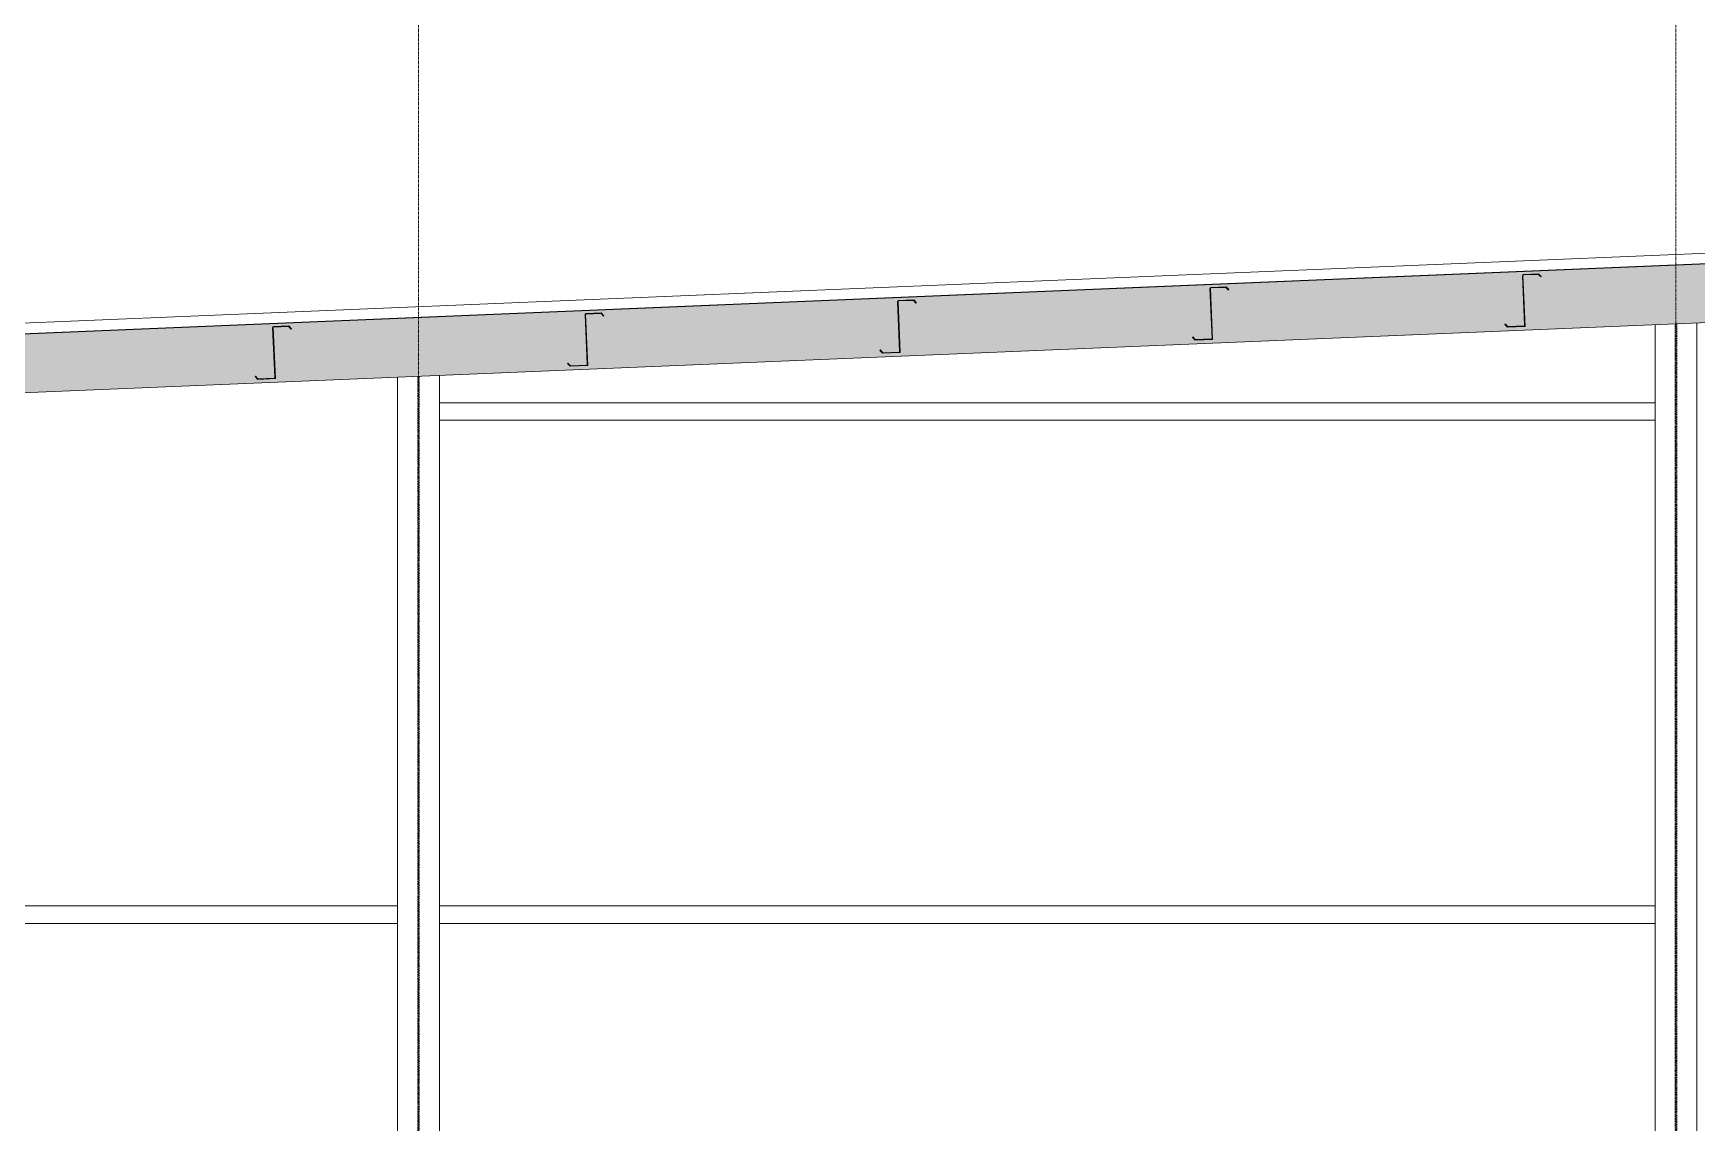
# Model space of a CAD drawing. Header units: inches. Extents: x -23565 to -21, y -324 to 853.
# Drawn here: x -8336.4 to -8017.2, y 203 to 411.9 of the extents above; entities that cross this region are included whole.
import ezdxf

# ---------------------------------------------------------------- set-up
doc = ezdxf.new("R2010")
doc.units = ezdxf.units.IN
doc.header["$MEASUREMENT"] = 0
doc.linetypes.add('Grid Line 1_2_', pattern=[0.875, 0.5, -0.125, 0.125, -0.125])
doc.linetypes.add('Hidden 1_8_', pattern=[0.1875, 0.125, -0.0625])
for name, color, linetype, lineweight in [('A-CLNG', 13, 'Continuous', 13), ('A-CLNG-PATT', 13, 'Continuous', 25), ('A-ROOF', 132, 'Continuous', 13), ('S-BEAM', 12, 'Continuous', 13), ('S-COLS', 52, 'Continuous', 13), ('S-GRID', 1, 'Continuous', 9)]:
    doc.layers.add(name, color=color, linetype=linetype, lineweight=lineweight)
pattern_1 = [(45, (-21606.148, 72.082), (-19.007, 19.007), []), (45, (-21606.148, 100.882), (-19.007, 19.007), [])]

# ---------------------------------------------------------------- blocks, each defined once
blk = doc.blocks.new('W-Wide Flange-Column - B1_F-1528733-Building Section - North_South looking West _ Fitness Center')
at = {"layer": 'S-COLS', "color": 8, "linetype": 'Hidden 1_8_', "lineweight": 9}
for p, q in [((-21867.71, 356.17), (-21867.71, 37.1)), ((-21867.4, 37.11), (-21867.4, 356.19)), ((-21867.71, 37.1), (-21867.71, 36.99)), ((-21867.71, 36.98), (-21867.71, 36.52)), ((-21867.71, 36.41), (-21867.71, 35.11)), ((-21867.4, 37), (-21867.4, 37.1)), ((-21867.4, 36.54), (-21867.4, 36.96)), ((-21867.4, 35.74), (-21867.4, 36.4)), ((-21867.4, 35.12), (-21867.4, 35.6)), ((-21867.71, 35.05), (-21867.71, 34.96)), ((-21867.71, 34.88), (-21867.71, 32.5)), ((-21867.71, 32.5), (-21867.71, 31.5)), ((-21867.4, 34.94), (-21867.4, 35.05)), ((-21867.4, 32.5), (-21867.4, 34.88)), ((-21867.4, 31.5), (-21867.4, 32.5)), ((-21867.71, 31.5), (-21867.71, 28.5)), ((-21867.4, 28.5), (-21867.4, 31.5)), ((-21867.71, 28.5), (-21867.71, 4)), ((-21867.4, 4), (-21867.4, 28.5)), ((-21867.71, 4), (-21867.71, 1)), ((-21867.4, 1), (-21867.4, 4))]:
    blk.add_line(p, q, dxfattribs=at)
blk = doc.blocks.new('W-Wide Flange-Column - B1_F-1528734-Building Section - North_South looking West _ Fitness Center')
at = {"layer": 'S-COLS', "color": 8, "linetype": 'Hidden 1_8_', "lineweight": 9}
for p, q in [((-22108.96, 346.12), (-22108.96, 37.11)), ((-22108.65, 37.11), (-22108.65, 346.14)), ((-22108.96, 37.05), (-22108.96, 36.77)), ((-22108.96, 36.62), (-22108.96, 36.05)), ((-22108.96, 35.96), (-22108.96, 35.31)), ((-22108.96, 35.28), (-22108.96, 35.05)), ((-22108.65, 36.41), (-22108.65, 36.95)), ((-22108.65, 36), (-22108.65, 36.32)), ((-22108.65, 35.31), (-22108.65, 35.92)), ((-22108.65, 35.06), (-22108.65, 35.27)), ((-22108.96, 35.03), (-22108.96, 34.91)), ((-22108.96, 34.89), (-22108.96, 32.5)), ((-22108.96, 32.5), (-22108.96, 31.5)), ((-22108.65, 34.92), (-22108.65, 35.03)), ((-22108.65, 32.5), (-22108.65, 34.89)), ((-22108.65, 31.5), (-22108.65, 32.5)), ((-22108.96, 31.5), (-22108.96, 28.5)), ((-22108.65, 28.5), (-22108.65, 31.5)), ((-22108.96, 28.5), (-22108.96, 4)), ((-22108.65, 4), (-22108.65, 28.5)), ((-22108.96, 4), (-22108.96, 1)), ((-22108.65, 1), (-22108.65, 4))]:
    blk.add_line(p, q, dxfattribs=at)
blk = doc.blocks.new('Girt_Z - 10_D-V114-Building Section - North_South looking West _ Fitness Center')
at = {"layer": 'S-BEAM', "color": 7}
for p, q in [((-21897, 365.49), (-21896.6, 355.87)), ((-21896.48, 355.69), (-21896.89, 365.49)), ((-21893.89, 365.8), (-21896.82, 365.68)), ((-21896.82, 365.57), (-21893.93, 365.69)), ((-21893.93, 365.69), (-21893.46, 365.18)), ((-21893.38, 365.25), (-21893.89, 365.8)), ((-21893.46, 365.18), (-21893.38, 365.25)), ((-21900.28, 356.17), (-21900.36, 356.1)), ((-21900.36, 356.1), (-21899.85, 355.55)), ((-21899.81, 355.66), (-21900.28, 356.17)), ((-21899.85, 355.55), (-21896.48, 355.69)), ((-21896.67, 355.79), (-21899.81, 355.66))]:
    blk.add_line(p, q, dxfattribs=at)
for centre, radius, start, end in [((-21896.81, 365.49), 0.187, 92.3859, 182.3859), ((-21896.81, 365.49), 0.0782, 94.5087, 182.3859), ((-21896.68, 355.87), 0.0782, 275.4283, 2.3859)]:
    blk.add_arc(centre, radius, start, end, dxfattribs=at)
blk = doc.blocks.new('Girt_Z - 10_D-V115-Building Section - North_South looking West _ Fitness Center')
at = {"layer": 'S-BEAM', "lineweight": 9}
h = blk.add_hatch(dxfattribs=at)
h.set_pattern_fill('FP_52', color=8, style=0, pattern_type=2)
h.set_pattern_definition(pattern_1)
h.paths.add_polyline_path([(-21959.8, 353.05), (-21956.43, 353.19), (-21956.62, 353.29), (-21959.76, 353.16), (-21960.23, 353.68), (-21960.31, 353.6)], flags=0)
h.paths.add_polyline_path([(-21956.43, 353.19), (-21956.84, 362.99), (-21956.95, 362.99), (-21956.55, 353.37)], flags=0)
h.paths.add_polyline_path([(-21953.41, 362.68), (-21953.33, 362.75), (-21953.83, 363.31), (-21956.77, 363.18), (-21956.77, 363.07), (-21953.88, 363.19)], flags=0)
at = {"layer": 'S-BEAM', "color": 7}
for p, q in [((-21956.95, 362.99), (-21956.55, 353.37)), ((-21956.43, 353.19), (-21956.84, 362.99)), ((-21953.83, 363.31), (-21956.77, 363.18)), ((-21956.77, 363.07), (-21953.88, 363.19)), ((-21953.88, 363.19), (-21953.41, 362.68)), ((-21953.33, 362.75), (-21953.83, 363.31)), ((-21953.41, 362.68), (-21953.33, 362.75)), ((-21960.23, 353.68), (-21960.31, 353.6)), ((-21960.31, 353.6), (-21959.8, 353.05)), ((-21959.76, 353.16), (-21960.23, 353.68)), ((-21959.8, 353.05), (-21956.43, 353.19)), ((-21956.62, 353.29), (-21959.76, 353.16))]:
    blk.add_line(p, q, dxfattribs=at)
for centre, radius, start, end in [((-21956.76, 363), 0.187, 92.3859, 182.3859), ((-21956.76, 363), 0.0782, 94.5087, 182.3859), ((-21956.63, 353.37), 0.0782, 275.4283, 2.3859)]:
    blk.add_arc(centre, radius, start, end, dxfattribs=at)
blk = doc.blocks.new('Girt_Z - 10_D-V116-Building Section - North_South looking West _ Fitness Center')
at = {"layer": 'S-BEAM', "color": 7}
for p, q in [((-22013.78, 360.81), (-22016.72, 360.69)), ((-22016.71, 360.58), (-22013.83, 360.7)), ((-22013.83, 360.7), (-22013.36, 360.18)), ((-22013.28, 360.25), (-22013.78, 360.81)), ((-22016.9, 360.49), (-22016.5, 350.87)), ((-22016.38, 350.69), (-22016.79, 360.49)), ((-22013.36, 360.18), (-22013.28, 360.25)), ((-22020.17, 351.18), (-22020.26, 351.1)), ((-22020.26, 351.1), (-22019.75, 350.55)), ((-22019.7, 350.66), (-22020.17, 351.18)), ((-22019.75, 350.55), (-22016.38, 350.69)), ((-22016.57, 350.79), (-22019.7, 350.66))]:
    blk.add_line(p, q, dxfattribs=at)
for centre, radius, start, end in [((-22016.71, 360.5), 0.187, 92.3859, 182.3859), ((-22016.71, 360.5), 0.0782, 94.5087, 182.3859), ((-22016.57, 350.87), 0.0782, 275.4283, 2.3859)]:
    blk.add_arc(centre, radius, start, end, dxfattribs=at)
blk = doc.blocks.new('Girt_Z - 10_D-V117-Building Section - North_South looking West _ Fitness Center')
at = {"layer": 'S-BEAM', "lineweight": 9}
h = blk.add_hatch(dxfattribs=at)
h.set_pattern_fill('FP_52', color=8, style=0, pattern_type=2)
h.set_pattern_definition(pattern_1)
h.paths.add_polyline_path([(-22079.7, 348.05), (-22076.33, 348.19), (-22076.51, 348.29), (-22079.65, 348.16), (-22080.12, 348.68), (-22080.2, 348.61)], flags=0)
h.paths.add_polyline_path([(-22076.33, 348.19), (-22076.73, 358), (-22076.84, 357.99), (-22076.44, 348.38)], flags=0)
h.paths.add_polyline_path([(-22073.3, 357.68), (-22073.22, 357.76), (-22073.73, 358.31), (-22076.66, 358.19), (-22076.66, 358.08), (-22073.78, 358.2)], flags=0)
at = {"layer": 'S-BEAM', "color": 7}
for p, q in [((-22076.84, 357.99), (-22076.44, 348.38)), ((-22076.33, 348.19), (-22076.73, 358)), ((-22073.73, 358.31), (-22076.66, 358.19)), ((-22076.66, 358.08), (-22073.78, 358.2)), ((-22073.78, 358.2), (-22073.3, 357.68)), ((-22073.22, 357.76), (-22073.73, 358.31)), ((-22073.3, 357.68), (-22073.22, 357.76)), ((-22080.12, 348.68), (-22080.2, 348.61)), ((-22080.2, 348.61), (-22079.7, 348.05)), ((-22079.65, 348.16), (-22080.12, 348.68)), ((-22079.7, 348.05), (-22076.33, 348.19)), ((-22076.51, 348.29), (-22079.65, 348.16))]:
    blk.add_line(p, q, dxfattribs=at)
for centre, radius, start, end in [((-22076.66, 358), 0.187, 92.3859, 182.3859), ((-22076.66, 358), 0.0782, 94.5087, 182.3859), ((-22076.52, 348.37), 0.0782, 275.4283, 2.3859)]:
    blk.add_arc(centre, radius, start, end, dxfattribs=at)
blk = doc.blocks.new('Girt_Z - 10_D-1351984-Building Section - North_South looking West _ Fitness Center')
at = {"layer": 'S-BEAM', "color": 7}
for p, q in [((-22136.79, 355.49), (-22136.39, 345.88)), ((-22136.27, 345.69), (-22136.68, 355.5)), ((-22133.68, 355.81), (-22136.61, 355.69)), ((-22136.61, 355.58), (-22133.72, 355.7)), ((-22133.72, 355.7), (-22133.25, 355.18)), ((-22133.17, 355.26), (-22133.68, 355.81)), ((-22133.25, 355.18), (-22133.17, 355.26)), ((-22140.07, 346.18), (-22140.15, 346.11)), ((-22140.15, 346.11), (-22139.65, 345.55)), ((-22139.6, 345.67), (-22140.07, 346.18)), ((-22139.65, 345.55), (-22136.27, 345.69)), ((-22136.46, 345.8), (-22139.6, 345.67))]:
    blk.add_line(p, q, dxfattribs=at)
for centre, radius, start, end in [((-22136.6, 355.5), 0.187, 92.3859, 182.3859), ((-22136.6, 355.5), 0.0782, 94.5087, 182.3859), ((-22136.47, 345.87), 0.0782, 275.4283, 2.3859)]:
    blk.add_arc(centre, radius, start, end, dxfattribs=at)
blk = doc.blocks.new('Girt_Z - 10_D-1254871-Building Section - North_South looking West _ Fitness Center')
at = {"layer": 'S-BEAM', "color": 8, "lineweight": 9}
for p, q in [((-22347.3, 244.56), (-22112.8, 244.56)), ((-22104.8, 244.56), (-21871.55, 244.56)), ((-22347.3, 241.19), (-22112.8, 241.19)), ((-22104.8, 241.19), (-21871.55, 241.19))]:
    blk.add_line(p, q, dxfattribs=at)
blk = doc.blocks.new('Girt_Z - 10_D-1249026-Building Section - North_South looking West _ Fitness Center')
at = {"layer": 'S-BEAM', "color": 8, "lineweight": 9}
for p, q in [((-22104.8, 341.06), (-21871.55, 341.06)), ((-22104.8, 337.69), (-21871.55, 337.69))]:
    blk.add_line(p, q, dxfattribs=at)

msp = doc.modelspace()

# ---------------------------------------------------------------- hatches: boundary and pattern name
at = {"layer": 'A-CLNG-PATT', "lineweight": 9}
h = msp.add_hatch(dxfattribs=at)
h.set_pattern_fill('FP_50', color=8, style=0, pattern_type=2)
h.set_pattern_definition([(161.57, (-21605.188, 73.042), (-7.6802237, -0.0009796), [0, -54.643, 6.067, 0]), (18.43, (-21607.108, 73.042), (-7.6802237, 0.0009796), [0, -54.643, 6.067, 0]), (108.43, (-21605.188, 73.042), (3.8382953, -19.20136532), [18.211, -42.499]), (71.57, (-21607.108, 73.042), (3.8382953, 19.20136532), [18.211, -42.499])])
h.paths.add_polyline_path([(-8524.3357, 335.2171), (-7288.7107, 386.7015), (-7288.7107, 397.9612), (-8524.3357, 346.4769), (-8524.3357, 343.7247)], flags=0)

# ---------------------------------------------------------------- linework, layer by layer
at = {"layer": 'A-CLNG', "color": 7}
for p, q in [((-7288.7107, 397.9612), (-8524.3357, 346.4769)), ((-8524.3357, 335.2171), (-7288.7107, 386.7015))]:
    msp.add_line(p, q, dxfattribs=at)
at = {"layer": 'A-ROOF', "color": 7}
for p, q in [((-7274.1109, 400.6498), (-8586.7531, 345.9563)), ((-8586.7531, 343.9546), (-7274.1109, 398.648))]:
    msp.add_line(p, q, dxfattribs=at)
at = {"layer": 'S-COLS', "color": 8, "lineweight": 9}
for p, q in [((-8025.2107, 356.014), (-8025.2107, 37.098)), ((-8017.2107, 356.3473), (-8017.2107, 37.1241)), ((-8266.4607, 345.9619), (-8266.4607, 37.1073)), ((-8258.4607, 346.2952), (-8258.4607, 37.1129))]:
    msp.add_line(p, q, dxfattribs=at)
at = {"layer": 'S-GRID', "linetype": 'Grid Line 1_2_'}
for p, q in [((-8262.4607, -293.0359), (-8262.4607, 738.6571)), ((-8262.4607, -293.0359), (-8262.4607, 738.6571)), ((-8021.2107, -293.0359), (-8021.2107, 738.6571)), ((-8021.2107, -293.0359), (-8021.2107, 738.6571))]:
    msp.add_line(p, q, dxfattribs=at)

# ---------------------------------------------------------------- block references
at = {"layer": 'S-BEAM', "color": 8, "lineweight": 9}
for name in ['Girt_Z - 10_D-V114-Building Section - North_South looking West _ Fitness Center', 'Girt_Z - 10_D-V116-Building Section - North_South looking West _ Fitness Center', 'Girt_Z - 10_D-V115-Building Section - North_South looking West _ Fitness Center', 'Girt_Z - 10_D-V117-Building Section - North_South looking West _ Fitness Center', 'Girt_Z - 10_D-1351984-Building Section - North_South looking West _ Fitness Center', 'Girt_Z - 10_D-1249026-Building Section - North_South looking West _ Fitness Center', 'Girt_Z - 10_D-1254871-Building Section - North_South looking West _ Fitness Center']:
    msp.add_blockref(name, (13846.3421, 0), dxfattribs=at)
at = {"layer": 'S-COLS', "color": 8, "linetype": 'Hidden 1_8_', "lineweight": 9}
for name in ['W-Wide Flange-Column - B1_F-1528733-Building Section - North_South looking West _ Fitness Center', 'W-Wide Flange-Column - B1_F-1528734-Building Section - North_South looking West _ Fitness Center']:
    msp.add_blockref(name, (13846.3421, 0), dxfattribs=at)

doc.saveas('drawing.dxf')
